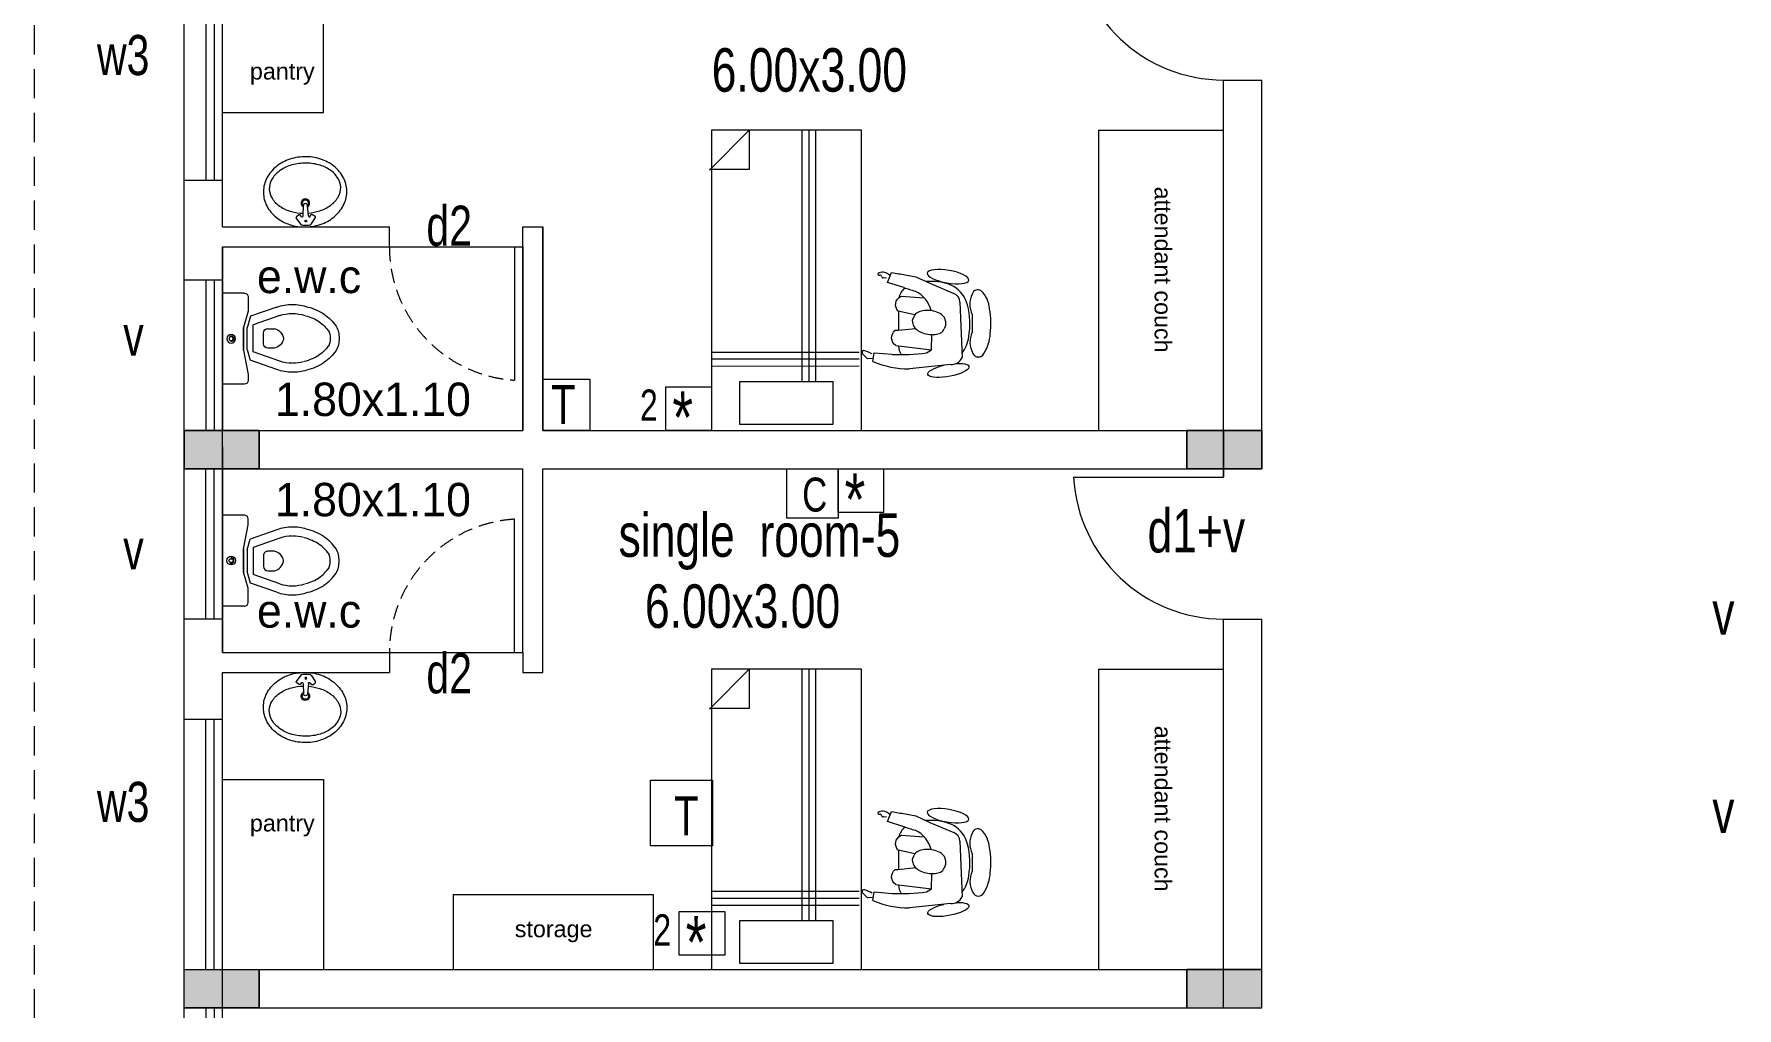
# Model space of a CAD drawing. Header units: metres. Extents: x 191982 to 427160, y -8904 to 80370.
# Drawn here: x 316810 to 327018, y 32202 to 38037 of the extents above; entities that cross this region are included whole.
import ezdxf

# ---------------------------------------------------------------- set-up
doc = ezdxf.new("R2010")
doc.units = ezdxf.units.M
doc.header["$LTSCALE"] = 700
doc.header["$MEASUREMENT"] = 0
doc.linetypes.add('DASHED2', pattern=[0.375, 0.25, -0.125])
doc.linetypes.add('HIDDEN2', pattern=[0.1875, 0.125, -0.0625])
doc.layers.get('0').update_dxf_attribs({"lineweight": 9})
for name, color, linetype, lineweight in [('COLUMN', 7, 'Continuous', 9), ('FURNITURE', 7, 'Continuous', 9), ('NEW PLANS', 7, 'Continuous', 9), ('PLAN', 7, 'Continuous', 9), ('TEXT', 7, 'Continuous', 9)]:
    doc.layers.add(name, color=color, linetype=linetype, lineweight=lineweight)
doc.styles.add('RVR', font='MOD20.TTF')
doc.styles.get("Standard").update_dxf_attribs({"font": 'swisscl.ttf'})

# ---------------------------------------------------------------- blocks, each defined once
blk = doc.blocks.new('EWC')
at = {"layer": 'COLUMN'}
blk.add_line((-0.273, 0), (0.273, 0), dxfattribs=at)
at = {"layer": 'PLAN'}
for p, q in [((-0.273, -0.132), (-0.273, 0)), ((0.273, -0.132), (0.273, 0)), ((-0.251, -0.153), (-0.164, -0.153)), ((-0.189, -0.325), (-0.134, -0.167)), ((-0.164, -0.153), (-0.068, -0.126)), ((-0.139, -0.343), (-0.083, -0.184)), ((-0.134, -0.167), (-0.065, -0.147)), ((0.079, -0.184), (-0.083, -0.184)), ((-0.068, -0.126), (0.068, -0.126)), ((0.068, -0.126), (-0.068, -0.126)), ((0.065, -0.147), (-0.065, -0.147)), ((0.065, -0.147), (0.129, -0.166)), ((0.068, -0.126), (0.214, -0.153)), ((0.134, -0.343), (0.079, -0.184)), ((0.185, -0.325), (0.129, -0.166)), ((0.214, -0.153), (0.251, -0.153)), ((-0.06, -0.272), (-0.06, -0.311)), ((0.03, -0.245), (-0.034, -0.245)), ((0.056, -0.311), (0.056, -0.272))]:
    blk.add_line(p, q, dxfattribs=at)
for radius in [0.026, 0.0118]:
    blk.add_circle((0, -0.051), radius, dxfattribs=at)
for centre, radius, start, end in [((-0.014, -0.049), 0.0036, 90.2071, 251.7929), ((-0.013, -0.057), 0.0036, 126.2071, 287.7929), ((0, -0.051), 0.0153, 184.4559, 193.5441), ((0, -0.051), 0.0153, 220.4559, 229.5441), ((-0.006, -0.064), 0.0036, 162.2071, 323.7929), ((0, -0.051), 0.0153, 256.4559, 265.5441), ((0.002, -0.065), 0.0036, 198.2071, 359.7929), ((0, -0.051), 0.0153, 292.4559, 301.5441), ((0.01, -0.061), 0.0036, 234.2071, 35.7929), ((0, -0.051), 0.0153, 328.4559, 337.5441), ((0.014, -0.053), 0.0036, 270.2071, 71.7929), ((-0.251, -0.132), 0.0216, 180, 270), ((0.251, -0.132), 0.0216, 270, 360), ((-0.034, -0.272), 0.0263, 90, 180), ((0.03, -0.272), 0.0263, 360, 90), ((0.083, -0.418), 0.288, 161.1646, 180), ((0.083, -0.418), 0.234, 161.1646, 180), ((0.005, -0.298), 0.067, 190.924, 265.0214), ((-0.011, -0.298), 0.0682, 279.0784, 348.785), ((0, -0.365), 0.000539, 260.7056, 283.4198), ((-0.087, -0.418), 0.234, 360, 18.8354), ((-0.087, -0.418), 0.288, 360, 18.8354), ((0.083, -0.418), 0.288, 180, 198.8354), ((0.083, -0.418), 0.234, 180, 198.8354), ((0.16, -0.418), 0.308, 194.9626, 211.7838), ((-0.181, -0.403), 0.33, 327.6462, 344.7553), ((-0.019, -0.432), 0.166, 341.1646, 3.7754), ((-0.181, -0.403), 0.384, 327.6462, 344.7553), ((-0.019, -0.432), 0.22, 341.1646, 3.7754), ((0.16, -0.418), 0.362, 194.9626, 211.7838), ((0.107, -0.432), 0.309, 214.6359, 233.9389), ((0.107, -0.432), 0.255, 214.6359, 233.9389), ((-0.111, -0.432), 0.255, 306.0611, 325.3641), ((-0.111, -0.432), 0.309, 306.0611, 325.3641), ((-0.002, -0.537), 0.162, 243.2988, 270), ((-0.002, -0.537), 0.109, 243.2988, 270), ((-0.002, -0.537), 0.109, 270, 296.7012), ((-0.002, -0.537), 0.162, 270, 296.7012)]:
    blk.add_arc(centre, radius, start, end, dxfattribs=at)
blk = doc.blocks.new('BASIN')
at = {"layer": 'PLAN'}
for p, q in [((-0.066, 0.016), (-0.128, 0.012)), ((-0.073, 0.04), (-0.062, 0.056)), ((-0.063, 0.027), (-0.072, 0.033)), ((-0.016, 0.031), (-0.055, 0.058)), ((-0.01, -0.019), (-0.01, 0.019)), ((-0.066, -0.016), (-0.128, -0.012)), ((-0.073, -0.04), (-0.062, -0.056)), ((-0.063, -0.027), (-0.072, -0.033)), ((-0.016, -0.031), (-0.055, -0.058))]:
    blk.add_line(p, q, dxfattribs=at)
blk.add_lwpolyline([(-0.21, -0.25, 0.114941), (-0.132, -0.232, 0.103853), (-0.062, -0.177, 0.091249), (-0.016, -0.098, 0.083978), (0, 0, 0.083978), (-0.016, 0.098, 0.091249), (-0.062, 0.177, 0.103853), (-0.132, 0.232, 0.114941), (-0.21, 0.25, 0.114941), (-0.289, 0.232, 0.103853), (-0.359, 0.177, 0.091249), (-0.404, 0.098, 0.083978), (-0.42, 0, 0.083978), (-0.404, -0.098, 0.091249), (-0.359, -0.177, 0.103853), (-0.289, -0.232, 0.114941)], format="xyb", close=True, dxfattribs=at)
for points in [[(-0.082, 0.015, 0.058321), (-0.094, 0.085, 0.08231), (-0.126, 0.152, 0.106842), (-0.177, 0.199, 0.134388), (-0.232, 0.214, 0.134388), (-0.286, 0.199, 0.106842), (-0.338, 0.152, 0.08231), (-0.37, 0.085, 0.070665), (-0.382, 0)], [(-0.382, 0, 0.070665), (-0.37, -0.085, 0.08231), (-0.338, -0.152, 0.106842), (-0.286, -0.199, 0.134388), (-0.232, -0.214, 0.134388), (-0.177, -0.199, 0.106842), (-0.126, -0.152, 0.08231), (-0.094, -0.085, 0.058296), (-0.082, -0.015)]]:
    blk.add_lwpolyline(points, format="xyb", dxfattribs=at)
for radius in [0.00569, 0.00369]:
    blk.add_circle((-0.035, 0), radius, dxfattribs=at)
for centre, radius, start, end in [((-0.142, 0), 0.0257, 30.8964, 331.2082), ((-0.142, 0), 0.0188, 42.6613, 320.6475), ((-0.128, 0), 0.0123, 89.7573, 270.2427), ((-0.069, 0.037), 0.005, 145.9627, 235.9627), ((-0.066, 0.022), 0.0059, 268.9223, 55.3976), ((-0.058, 0.053), 0.005, 55.9627, 145.9627), ((-0.025, 0.02), 0.0144, 358.4, 54.5147), ((-0.069, -0.037), 0.005, 123.9181, 214.0373), ((-0.066, -0.022), 0.0059, 304.6024, 91.0777), ((-0.058, -0.053), 0.005, 214.0373, 304.0009), ((-0.025, -0.02), 0.0144, 305.4853, 1.6)]:
    blk.add_arc(centre, radius, start, end, dxfattribs=at)
blk = doc.blocks.new('A$C68D14229')
for p, q in [((0.53, 0.15), (0.53, 72.15)), ((0.53, 72.15), (36.53, 72.15)), ((36.53, 72.15), (36.53, 0.15)), ((22.29, 60.4), (22.29, 0.15)), ((23.96, 60.4), (23.96, 0.15)), ((25.62, 60.4), (25.62, 0.15)), ((0.53, 56.71), (36, 56.69)), ((0.53, 55.02), (36, 55.02)), ((0.53, 53.36), (36, 53.36)), ((0.11, 9.73), (9.63, 0.15)), ((9.63, 9.58), (0.11, 9.58)), ((9.63, 0), (9.63, 9.58)), ((36.53, 0.15), (0.53, 0.15))]:
    blk.add_line(p, q)
blk.add_lwpolyline([(29.63, 70.7), (7.38, 70.7), (7.38, 60.4), (29.63, 60.4)], close=True)
blk = doc.blocks.new('CHAIR HUMAN')
at = {"layer": 'FURNITURE', "color": 8}
for p, q in [((-28.18, 22.59), (-29.99, 21.39)), ((-26.87, 22.25), (-28.18, 22.59)), ((-26.45, 23.08), (-26.56, 20.53)), ((-26.56, 20.53), (-21.37, 19.91)), ((-3.93, 19.47), (-15.58, 23.06)), ((-20.78, 17.15), (-10.32, 16.32)), ((-11.62, 17.49), (-10.32, 16.32)), ((-10.32, 16.32), (-11.13, 11.96)), ((-4.91, 0.99), (-1.09, 16.82)), ((-20.96, 12.75), (-21.91, 12.95)), ((-16.02, 11.22), (-20.96, 12.75)), ((-17.08, 7.25), (-22.07, 7.18)), ((-17.24, 9.83), (-17.46, 8.82)), ((-8.57, 6.25), (-7.89, 7.38)), ((-21.86, 0.1), (-26.79, -0.42)), ((-21.97, 2.68), (-15.4, 1.86)), ((-28.18, -1.64), (-27.4, -1.72)), ((-26.79, -0.42), (-26.2, -3.51)), ((-26.2, -3.51), (-26.2, -3.51)), ((-26.2, -3.51), (-26.2, -3.51)), ((-22.22, -3.67), (-19.05, -3.7)), ((-19.05, -3.7), (-14.6, -2.65)), ((-14.6, -2.65), (-7.15, -1.1))]:
    blk.add_line(p, q, dxfattribs=at)
at = {"layer": 'FURNITURE', "color": 253}
for p, q in [((-7.89, 7.38), (-7.74, 8.53)), ((-7.74, 8.53), (-7.84, 9.63))]:
    blk.add_line(p, q, dxfattribs=at)
at = {"layer": 'FURNITURE'}
blk.add_line((-22.25, 2.83), (-21.97, 2.68), dxfattribs=at)
for points in [[(-20.01, 17.09, -0.12585), (-18.76, 19.46, -0.12585)], [(-1.39, 15.6, -0.1466), (-0.38, 10.46, -0.10836), (-2.58, 1.41, -0.19652), (-7.57, -3.09, -0.140333), (-15.07, -3.08, -0.015809), (-15.85, -2.91, -0.015809)], [(-21.47, 0.14, -0.171126), (-22.7, 3.27)]]:
    blk.add_lwpolyline(points, format="xyb", dxfattribs=at)
blk.add_lwpolyline([(-0.68, 3.9), (0.35, 8.92, -0.246024), (1.78, 15, -0.627364), (4.93, 14.41, -0.121702), (5.63, 8.35, -0.072521), (3.99, 1.22, -0.181268), (0.53, -3.48, -0.504268), (-1.83, -2.01, -0.233344), (-0.68, 3.9, -0.38021)], format="xyb", close=True, dxfattribs=at)
blk.add_lwpolyline([(-22.03, 7.18), (-20.9, 12.74)], dxfattribs=at)
at = {"layer": 'FURNITURE', "color": 8}
for centre, start, end in [((-19.84, 14.64), 110.5954, 219.206), ((-20.6, 4.94), 123.3791, 231.9897)]:
    blk.add_arc(centre, 2.68, start, end, dxfattribs=at)
at = {"layer": 'FURNITURE', "color": 8, "extrusion": (0, 0, -1)}
for centre, major_axis, ratio, start_param, end_param in [((-29.52, 21.04), (0, -0.588), 1, -0.181994, 2.206091), ((-37.86, 66.35), (46.66, 0), 1, 1.337822, 1.388802), ((-21.07, 0.76), (24.86, -0.06), 0.919648, 4.491971, 4.932807), ((-27.59, -25.99), (47.8, -11.87), 0.939866, 4.610213, 4.814565), ((-4.47, 16.04), (3.47, 0), 1, 4.867739, 6.055789), ((-14.85, 8.96), (2.54, 0), 1, 3.491617, 4.236706), ((-13.09, 6.41), (0, -5.63), 1, 2.594814, 2.913029), ((-12.59, 4.24), (0, -7.86), 1, 2.913029, 3.182008), ((-12.59, 4.24), (7.86, 0), 1, 4.752804, 5.021783), ((-11.96, 6.18), (0, -5.82), 1, 3.450037, 3.73676), ((-10.5, 8.91), (0, -2.76), 1, 3.85574, 4.450397), ((-20.3, 8.59), (8.35, 0), 1, 0.429031, 1.337682), ((-14.56, 8.79), (0, -2.9), 1, 1.166218, 1.580842), ((-15.1, 8.15), (2.18, 0), 1, 2.108812, 2.908893), ((-12.91, 10.84), (0, -5.63), 1, 0.309394, 0.627609), ((-12.23, 12.96), (0, -7.86), 1, 0.040415, 0.309394), ((-12.23, 12.96), (0, -7.86), 1, -0.228563, 0.040415), ((-11.21, 9.18), (3.94, 0), 1, 0.836911, 1.376484), ((6.06, -246.49), (0, -248.16), 1, 3.028829, 3.042968), ((-7.75, 1.79), (2.95, 0), 1, 0.274705, 1.364745), ((-29.74, -2.48), (0.428, 0), 1, 3.842995, 5.296205), ((-28.34, -0.27), (2.87, 0), 1, 0.966213, 2.087194), ((-29.43, -1.43), (0, -0.689), 1, -1.1852, 0.10245), ((-28.47, -1.82), (0, -0.345), 1, 1.956393, 4.171446), ((-34.81, -265.82), (0, -262.45), 1, 3.174422, 3.189594)]:
    blk.add_ellipse(centre, major_axis=major_axis, ratio=ratio, start_param=start_param, end_param=end_param, dxfattribs=at)
at = {"layer": 'FURNITURE'}
blk.add_ellipse((-4.28, 21.29, -17.21), major_axis=(-5.69, 2.31), ratio=0.286876, start_param=2.025834, end_param=7.681694, dxfattribs=at)
at = {"layer": 'FURNITURE', "color": 253, "extrusion": (0, 0, -1)}
blk.add_ellipse((-29.46, -2.23), major_axis=(0.602, 0), ratio=1, start_param=2.087194, end_param=3.199031, dxfattribs=at)
at = {"layer": 'FURNITURE'}
blk.add_ellipse((-9.79, -5.6, -17.21), major_axis=(-6.15, 0.17), ratio=0.3, dxfattribs=at)

msp = doc.modelspace()

# ---------------------------------------------------------------- hatches: boundary and pattern name
at = {"layer": 'NEW PLANS'}
for points in [[(317709.904, 35661.692), (317709.904, 35431.692), (317939.904, 35431.692), (317939.904, 35661.692)], [(317709.904, 35661.692), (317709.904, 35431.692), (317939.904, 35431.692), (317939.904, 35661.692)], [(317709.904, 35661.692), (317709.904, 35431.692), (317939.904, 35431.692), (317939.904, 35661.692)], [(317939.904, 35431.692), (317939.904, 35661.692), (317709.904, 35661.692), (317709.904, 35431.692)], [(317709.904, 35661.692), (317709.904, 35431.692), (317939.904, 35431.692), (317939.904, 35661.692)], [(317939.904, 35431.692), (317939.904, 35661.692), (317709.904, 35661.692), (317709.904, 35431.692)], [(317709.904, 35661.692), (317709.904, 35431.692), (317939.904, 35431.692), (317939.904, 35661.692)], [(317709.904, 35661.692), (317709.904, 35431.692), (317939.904, 35431.692), (317939.904, 35661.692)], [(317709.904, 35661.692), (317709.904, 35431.692), (317939.904, 35431.692), (317939.904, 35661.692)], [(317939.904, 35661.692), (317939.904, 35431.692), (318159.904, 35431.692), (318159.904, 35661.692)], [(317939.904, 35661.692), (317939.904, 35431.692), (318159.904, 35431.692), (318159.904, 35661.692)], [(317939.904, 35661.692), (317939.904, 35431.692), (318159.904, 35431.692), (318159.904, 35661.692)], [(317939.904, 35661.692), (318159.904, 35661.692), (318159.904, 35431.692), (317939.904, 35431.692)], [(317939.904, 35661.692), (317939.904, 35431.692), (318159.904, 35431.692), (318159.904, 35661.692)], [(317939.904, 35661.692), (318159.904, 35661.692), (318159.904, 35431.692), (317939.904, 35431.692)], [(317939.904, 35661.692), (317939.904, 35431.692), (318159.904, 35431.692), (318159.904, 35661.692)], [(317939.904, 35661.692), (317939.904, 35431.692), (318159.904, 35431.692), (318159.904, 35661.692)], [(317939.904, 35661.692), (317939.904, 35431.692), (318159.904, 35431.692), (318159.904, 35661.692)], [(323719.904, 35661.692), (323719.904, 35431.692), (323939.904, 35431.692), (323939.904, 35661.692)], [(323719.904, 35661.692), (323719.904, 35431.692), (323939.904, 35431.692), (323939.904, 35661.692)], [(323949.904, 35661.692), (323949.904, 35431.692), (323719.904, 35431.692), (323719.904, 35661.692)], [(323949.904, 35661.692), (323949.904, 35431.692), (323719.904, 35431.692), (323719.904, 35661.692)], [(323719.904, 35661.692), (323719.904, 35431.692), (323939.904, 35431.692), (323939.904, 35661.692)], [(323939.904, 35661.692), (323939.904, 35431.692), (324169.904, 35431.692), (324169.904, 35661.692)], [(323939.904, 35661.692), (323939.904, 35431.692), (324169.904, 35431.692), (324169.904, 35661.692)], [(323939.904, 35661.692), (323939.904, 35431.692), (324169.904, 35431.692), (324169.904, 35661.692)], [(323949.904, 35661.692), (324169.904, 35661.692), (324169.904, 35431.692), (323949.904, 35431.692)], [(323949.904, 35661.692), (324169.904, 35661.692), (324169.904, 35431.692), (323949.904, 35431.692)], [(317709.904, 32431.692), (317709.904, 32201.692), (317939.904, 32201.692), (317939.904, 32431.692)], [(317709.904, 32431.692), (317709.904, 32201.692), (317939.904, 32201.692), (317939.904, 32431.692)], [(317939.904, 32431.692), (317939.904, 32201.692), (317709.904, 32201.692), (317709.904, 32431.692)], [(317939.904, 32431.692), (317939.904, 32201.692), (318159.904, 32201.692), (318159.904, 32431.692)], [(317939.904, 32431.692), (317939.904, 32201.692), (318159.904, 32201.692), (318159.904, 32431.692)], [(317939.904, 32431.692), (318159.904, 32431.692), (318159.904, 32201.692), (317939.904, 32201.692)], [(323719.904, 32431.692), (323719.904, 32201.692), (323939.904, 32201.692), (323939.904, 32431.692)], [(323719.904, 32431.692), (323719.904, 32201.692), (323939.904, 32201.692), (323939.904, 32431.692)], [(323719.904, 32431.692), (323719.904, 32201.692), (323939.904, 32201.692), (323939.904, 32431.692)], [(323939.904, 32431.692), (323719.904, 32431.692), (323719.904, 32201.692), (323939.904, 32201.692)], [(323939.904, 32431.692), (323939.904, 32201.692), (324169.904, 32201.692), (324169.904, 32431.692)], [(323939.904, 32431.692), (323939.904, 32201.692), (324169.904, 32201.692), (324169.904, 32431.692)], [(323939.904, 32431.692), (323939.904, 32201.692), (324169.904, 32201.692), (324169.904, 32431.692)], [(324169.904, 32431.692), (324169.904, 32201.692), (323939.904, 32201.692), (323939.904, 32431.692)]]:
    msp.add_hatch(color=256, dxfattribs=at).paths.add_polyline_path(points)

# ---------------------------------------------------------------- linework, layer by layer
for points in [[(319859.904, 35968.701), (320142.443, 35968.701), (320142.443, 35661.692), (319859.904, 35661.692)], [(320597.096, 35923.435), (320869.904, 35923.435), (320869.904, 35661.692), (320597.096, 35661.692)], [(321322.67, 35431.692), (321629.578, 35431.692), (321629.578, 35137.232), (321322.67, 35137.232)], [(321629.578, 35431.692), (321902.385, 35431.692), (321902.385, 35169.95), (321629.578, 35169.95)], [(320505.935, 33566.141), (320877.488, 33566.141), (320877.488, 33173.888), (320505.935, 33173.888)], [(320677.305, 32779.025), (320950.112, 32779.025), (320950.112, 32517.282), (320677.305, 32517.282)]]:
    msp.add_lwpolyline(points, close=True)
at = {"layer": 'FURNITURE'}
for p, q in [((318544.904, 37566.355), (318544.904, 38661.692)), ((317939.904, 37566.355), (318544.904, 37566.355)), ((323189.904, 37461.692), (323939.904, 37461.692)), ((323189.904, 37461.692), (323189.904, 35661.692)), ((323189.904, 34231.692), (323939.904, 34231.692)), ((323189.904, 34231.692), (323189.904, 32431.692)), ((317939.904, 33570.926), (318544.904, 33570.926)), ((318544.904, 33570.926), (318544.904, 32431.692)), ((319321.888, 32881.692), (319321.888, 32431.692)), ((319321.888, 32881.692), (320521.888, 32881.692)), ((320521.888, 32881.692), (320521.888, 32431.692)), ((323189.904, 32431.692), (323939.904, 32431.692))]:
    msp.add_line(p, q, dxfattribs=at)
at = {"layer": 'NEW PLANS'}
for p, q in [((317709.904, 22511.692), (317709.904, 54811.692)), ((317709.904, 22741.692), (317709.904, 54811.692)), ((317939.904, 36881.692), (317939.904, 40671.692)), ((317939.904, 36881.692), (317939.904, 39641.692)), ((317839.904, 38661.692), (317839.904, 37161.692)), ((317889.904, 38661.692), (317889.904, 37161.692)), ((323939.904, 35431.692), (323939.904, 37761.692)), ((323939.904, 35431.692), (323939.904, 37761.692)), ((323939.904, 37761.692), (324169.904, 37761.692)), ((324169.904, 35431.692), (324169.904, 37761.692)), ((324169.904, 35431.692), (324169.904, 37761.692)), ((317709.904, 37161.692), (317939.904, 37161.692)), ((317709.904, 37161.692), (317939.904, 37161.692)), ((317709.904, 37161.692), (317939.904, 37161.692)), ((317709.904, 37161.692), (317939.904, 37161.692)), ((317939.904, 37101.692), (317939.904, 37221.692)), ((317939.904, 36881.692), (317939.904, 37101.692)), ((317939.904, 36881.692), (318939.904, 36881.692)), ((317939.904, 36881.692), (318939.904, 36881.692)), ((317939.904, 36881.692), (318939.904, 36881.692)), ((317939.904, 36881.692), (318939.904, 36881.692)), ((317939.904, 36881.692), (318939.904, 36881.692)), ((317939.904, 36881.692), (318939.904, 36881.692)), ((318939.904, 36761.692), (318939.904, 36881.692)), ((318939.904, 36761.692), (318939.904, 36881.692)), ((318939.904, 36761.692), (318939.904, 36881.692)), ((318939.904, 36761.692), (318939.904, 36881.692)), ((319739.904, 36881.692), (319859.904, 36881.692)), ((319739.904, 36881.692), (319859.904, 36881.692)), ((319739.904, 36761.692), (319739.904, 36881.692)), ((319739.904, 36881.692), (319859.904, 36881.692)), ((319739.904, 36881.692), (319859.904, 36881.692)), ((319739.904, 36761.692), (319739.904, 36881.692)), ((319739.904, 36761.692), (319739.904, 36881.692)), ((319739.904, 36761.692), (319739.904, 36881.692)), ((319859.904, 35661.692), (319859.904, 36881.692)), ((319859.904, 36881.692), (319859.904, 35661.692)), ((319859.904, 35661.692), (319859.904, 36881.692)), ((319859.904, 36881.692), (319859.904, 35661.692)), ((317939.904, 34331.692), (317939.904, 36761.692)), ((317939.904, 34331.692), (317939.904, 36761.692)), ((317939.904, 34331.692), (317939.904, 36761.692)), ((317939.904, 34331.692), (317939.904, 36761.692)), ((317939.904, 36761.692), (318939.904, 36761.692)), ((317939.904, 36761.692), (318939.904, 36761.692)), ((317939.904, 36761.692), (318939.904, 36761.692)), ((317939.904, 36761.692), (318939.904, 36761.692)), ((317939.904, 36761.692), (318939.904, 36761.692)), ((317939.904, 36761.692), (317939.904, 35756.961)), ((317939.904, 36761.692), (317939.904, 35661.692)), ((317939.904, 35756.961), (317939.904, 36761.692)), ((317939.904, 36761.692), (318939.904, 36761.692)), ((318939.904, 36761.692), (319689.904, 36761.692)), ((318939.904, 36761.692), (319689.904, 36761.692)), ((319689.904, 36761.692), (319689.904, 35963.256)), ((319689.904, 36761.692), (319739.904, 36761.692)), ((319689.904, 36761.692), (319689.904, 35963.256)), ((319689.904, 36761.692), (319739.904, 36761.692)), ((319739.904, 35661.692), (319739.904, 36761.692)), ((319739.904, 36761.692), (319739.904, 35661.692)), ((319739.904, 35661.692), (319739.904, 36761.692)), ((319739.904, 36761.692), (319739.904, 35661.692)), ((319739.904, 36761.692), (319739.904, 35661.692)), ((319739.904, 36761.692), (319739.904, 35661.692)), ((317939.904, 36561.692), (317709.904, 36561.692)), ((317839.904, 36561.692), (317839.904, 35661.692)), ((317889.904, 36561.692), (317889.904, 35661.692)), ((323939.904, 35661.692), (323939.904, 36411.692)), ((324169.904, 35661.692), (324169.904, 36411.692)), ((317709.904, 35661.692), (318159.904, 35661.692)), ((317709.904, 35661.692), (318159.904, 35661.692)), ((317709.904, 35661.692), (318159.904, 35661.692)), ((317709.904, 35661.692), (318159.904, 35661.692)), ((317709.904, 35661.692), (319739.904, 35661.692)), ((317709.904, 35661.692), (319739.904, 35661.692)), ((317709.904, 35661.692), (319739.904, 35661.692)), ((317709.904, 35661.692), (319739.904, 35661.692)), ((317709.904, 35661.692), (319739.904, 35661.692)), ((317709.904, 35661.692), (319739.904, 35661.692)), ((317709.904, 35661.692), (318159.904, 35661.692)), ((317709.904, 35661.692), (318159.904, 35661.692)), ((317709.904, 35661.692), (318159.904, 35661.692)), ((317709.904, 35661.692), (318159.904, 35661.692)), ((317939.904, 35661.692), (317709.904, 35661.692)), ((317709.904, 35661.692), (318159.904, 35661.692)), ((317709.904, 35661.692), (318159.904, 35661.692)), ((317709.904, 35661.692), (318159.904, 35661.692)), ((317709.904, 35661.692), (318159.904, 35661.692)), ((317939.904, 35661.692), (317709.904, 35661.692)), ((317709.904, 35661.692), (318159.904, 35661.692)), ((317709.904, 35661.692), (318159.904, 35661.692)), ((317709.904, 35661.692), (318159.904, 35661.692)), ((317709.904, 35661.692), (318159.904, 35661.692)), ((317709.904, 35661.692), (318035.173, 35661.692)), ((317709.904, 35661.692), (318159.904, 35661.692)), ((317709.904, 35661.692), (318159.904, 35661.692)), ((317709.904, 35661.692), (318159.904, 35661.692)), ((317709.904, 35661.692), (318159.904, 35661.692)), ((317709.904, 35661.692), (318159.904, 35661.692)), ((317709.904, 35661.692), (319739.904, 35661.692)), ((317709.904, 35661.692), (319739.904, 35661.692)), ((317709.904, 35661.692), (319739.904, 35661.692)), ((317709.904, 35661.692), (319739.904, 35661.692)), ((317709.904, 35661.692), (319739.904, 35661.692)), ((317709.904, 35661.692), (319739.904, 35661.692)), ((317709.904, 35661.692), (318159.904, 35661.692)), ((317709.904, 35661.692), (318159.904, 35661.692)), ((317709.904, 35661.692), (318159.904, 35661.692)), ((317709.904, 35661.692), (318159.904, 35661.692)), ((317709.904, 35661.692), (318159.904, 35661.692)), ((317709.904, 35661.692), (319739.904, 35661.692)), ((317709.904, 35661.692), (319739.904, 35661.692)), ((317709.904, 35661.692), (319739.904, 35661.692)), ((317709.904, 35661.692), (319739.904, 35661.692)), ((317709.904, 35661.692), (319739.904, 35661.692)), ((317709.904, 35661.692), (319739.904, 35661.692)), ((317709.904, 35661.692), (318159.904, 35661.692)), ((317709.904, 35661.692), (318159.904, 35661.692)), ((317709.904, 35661.692), (318159.904, 35661.692)), ((317709.904, 35661.692), (318159.904, 35661.692)), ((317939.904, 35661.692), (317709.904, 35661.692)), ((317709.904, 35661.692), (318159.904, 35661.692)), ((317709.904, 35661.692), (318159.904, 35661.692)), ((317709.904, 35661.692), (318159.904, 35661.692)), ((317709.904, 35661.692), (318159.904, 35661.692)), ((317939.904, 35661.692), (317709.904, 35661.692)), ((317709.904, 35661.692), (318159.904, 35661.692)), ((317709.904, 35661.692), (318159.904, 35661.692)), ((317709.904, 35661.692), (318159.904, 35661.692)), ((317709.904, 35661.692), (318159.904, 35661.692)), ((317709.904, 35661.692), (318035.173, 35661.692)), ((317709.904, 35661.692), (318159.904, 35661.692)), ((317709.904, 35661.692), (318159.904, 35661.692)), ((317709.904, 35661.692), (318159.904, 35661.692)), ((317709.904, 35661.692), (318159.904, 35661.692)), ((317709.904, 35661.692), (318159.904, 35661.692)), ((317709.904, 35661.692), (319739.904, 35661.692)), ((317709.904, 35661.692), (319739.904, 35661.692)), ((317709.904, 35661.692), (319739.904, 35661.692)), ((317709.904, 35661.692), (319739.904, 35661.692)), ((317709.904, 35661.692), (319739.904, 35661.692)), ((317709.904, 35661.692), (319739.904, 35661.692)), ((317709.904, 35661.692), (318159.904, 35661.692)), ((317709.904, 35661.692), (318159.904, 35661.692)), ((317709.904, 35661.692), (318159.904, 35661.692)), ((317709.904, 35661.692), (318159.904, 35661.692)), ((317709.904, 35661.692), (318159.904, 35661.692)), ((317709.904, 35661.692), (319739.904, 35661.692)), ((317709.904, 35661.692), (319739.904, 35661.692)), ((317709.904, 35661.692), (319739.904, 35661.692)), ((317709.904, 35661.692), (318159.904, 35661.692)), ((317709.904, 35661.692), (318159.904, 35661.692)), ((317709.904, 35661.692), (318159.904, 35661.692)), ((317709.904, 35661.692), (318159.904, 35661.692)), ((317709.904, 35661.692), (318159.904, 35661.692)), ((317709.904, 35661.692), (319739.904, 35661.692)), ((317709.904, 35661.692), (319739.904, 35661.692)), ((317709.904, 35661.692), (319739.904, 35661.692)), ((318159.904, 35431.692), (318159.904, 35661.692)), ((318159.904, 35431.692), (318159.904, 35661.692)), ((318159.904, 35431.692), (318159.904, 35661.692)), ((318159.904, 35661.692), (318159.904, 35431.692)), ((318159.904, 35431.692), (318159.904, 35661.692)), ((318159.904, 35661.692), (318159.904, 35431.692)), ((318159.904, 35431.692), (318159.904, 35661.692)), ((318159.904, 35431.692), (318159.904, 35661.692)), ((318159.904, 35431.692), (318159.904, 35661.692)), ((318159.904, 35661.692), (319739.904, 35661.692)), ((318159.904, 35661.692), (319739.904, 35661.692)), ((318159.904, 35661.692), (319739.904, 35661.692)), ((318159.904, 35661.692), (319739.904, 35661.692)), ((318159.904, 35661.692), (319739.904, 35661.692)), ((319859.904, 35661.692), (324169.904, 35661.692)), ((319859.904, 35661.692), (324169.904, 35661.692)), ((319859.904, 35661.692), (324169.904, 35661.692)), ((323719.904, 35661.692), (324169.904, 35661.692)), ((323719.904, 35661.692), (324169.904, 35661.692)), ((323719.904, 35661.692), (324169.904, 35661.692)), ((323719.904, 35661.692), (324169.904, 35661.692)), ((323719.904, 35431.692), (323719.904, 35661.692)), ((324169.904, 35661.692), (323719.904, 35661.692)), ((323719.904, 35661.692), (324169.904, 35661.692)), ((323719.904, 35661.692), (324169.904, 35661.692)), ((323719.904, 35431.692), (323719.904, 35661.692)), ((323719.904, 35431.692), (323719.904, 35661.692)), ((323939.904, 35381.692), (323939.904, 35661.692)), ((323939.904, 35661.692), (323939.904, 35381.692)), ((324169.904, 35431.692), (324169.904, 35661.692)), ((324169.904, 35431.692), (324169.904, 35661.692)), ((324169.904, 35431.692), (324169.904, 35661.692)), ((317939.904, 35566.423), (317939.904, 34331.692)), ((317709.904, 35431.692), (318159.904, 35431.692)), ((317709.904, 35431.692), (318159.904, 35431.692)), ((317709.904, 35431.692), (318159.904, 35431.692)), ((317709.904, 35431.692), (318159.904, 35431.692)), ((317709.904, 35431.692), (319739.904, 35431.692)), ((317709.904, 35431.692), (319739.904, 35431.692)), ((317709.904, 35431.692), (319739.904, 35431.692)), ((317709.904, 35431.692), (318159.904, 35431.692)), ((317709.904, 35431.692), (318159.904, 35431.692)), ((317709.904, 35431.692), (318159.904, 35431.692)), ((317709.904, 35431.692), (318159.904, 35431.692)), ((317709.904, 35431.692), (318159.904, 35431.692)), ((317709.904, 35431.692), (319739.904, 35431.692)), ((317709.904, 35431.692), (319739.904, 35431.692)), ((317709.904, 35431.692), (319739.904, 35431.692)), ((317839.904, 34531.692), (317839.904, 35431.692)), ((317889.904, 34531.692), (317889.904, 35431.692)), ((317939.904, 34331.692), (317939.904, 35431.692)), ((318159.904, 35431.692), (319739.904, 35431.692)), ((318159.904, 35431.692), (319739.904, 35431.692)), ((318159.904, 35431.692), (319739.904, 35431.692)), ((318159.904, 35431.692), (319739.904, 35431.692)), ((318159.904, 35431.692), (319739.904, 35431.692)), ((319739.904, 34331.692), (319739.904, 35431.692)), ((319739.904, 34331.692), (319739.904, 35431.692)), ((319859.904, 35431.692), (324169.904, 35431.692)), ((319859.904, 35431.692), (324169.904, 35431.692)), ((319859.904, 34211.692), (319859.904, 35431.692)), ((319859.904, 35431.692), (324169.904, 35431.692)), ((319859.904, 34211.692), (319859.904, 35431.692)), ((323719.904, 35431.692), (324169.904, 35431.692)), ((323719.904, 35431.692), (324169.904, 35431.692)), ((323719.904, 35431.692), (324169.904, 35431.692)), ((323719.904, 35431.692), (324169.904, 35431.692)), ((323719.904, 35431.692), (324169.904, 35431.692)), ((323719.904, 35431.692), (324169.904, 35431.692)), ((317939.904, 34331.692), (317939.904, 35336.423)), ((317939.904, 35336.423), (317939.904, 34331.692)), ((323041.294, 35381.692), (323939.904, 35381.692)), ((319689.904, 34331.692), (319689.904, 35130.128)), ((319689.904, 34331.692), (319689.904, 35130.128)), ((317939.904, 34531.692), (317709.904, 34531.692)), ((323939.904, 32201.692), (323939.904, 34531.692)), ((323939.904, 32201.692), (323939.904, 34531.692)), ((323939.904, 32201.692), (323939.904, 34531.692)), ((323939.904, 34531.692), (324169.904, 34531.692)), ((324169.904, 32201.692), (324169.904, 34531.692)), ((324169.904, 32201.692), (324169.904, 34531.692)), ((324169.904, 32201.692), (324169.904, 34531.692)), ((317939.904, 34331.692), (318939.904, 34331.692)), ((317939.904, 34331.692), (318939.904, 34331.692)), ((318939.904, 34331.692), (318939.904, 34211.692)), ((318939.904, 34331.692), (318939.904, 34211.692)), ((318939.904, 34331.692), (319689.904, 34331.692)), ((318939.904, 34331.692), (319689.904, 34331.692)), ((319689.904, 34331.692), (319739.904, 34331.692)), ((319689.904, 34331.692), (319739.904, 34331.692)), ((319739.904, 34331.692), (319739.904, 34211.692)), ((319739.904, 34331.692), (319739.904, 34211.692)), ((317939.904, 30421.692), (317939.904, 34211.692)), ((317939.904, 30421.692), (317939.904, 34211.692)), ((317939.904, 32431.692), (317939.904, 34211.692)), ((317939.904, 32431.692), (317939.904, 34211.692)), ((317939.904, 34211.692), (318939.904, 34211.692)), ((317939.904, 34211.692), (318939.904, 34211.692)), ((319739.904, 34211.692), (319859.904, 34211.692)), ((319739.904, 34211.692), (319859.904, 34211.692)), ((317709.904, 33931.692), (317939.904, 33931.692)), ((317709.904, 33931.692), (317939.904, 33931.692)), ((317839.904, 32431.692), (317839.904, 33931.692)), ((317889.904, 32431.692), (317889.904, 33931.692)), ((317709.904, 32431.692), (324169.904, 32431.692)), ((317709.904, 32431.692), (324169.904, 32431.692)), ((317709.904, 32431.692), (324169.904, 32431.692)), ((317709.904, 32431.692), (324169.904, 32431.692)), ((317709.904, 32431.692), (324169.904, 32431.692)), ((317709.904, 32431.692), (324169.904, 32431.692)), ((317709.904, 32431.692), (324169.904, 32431.692)), ((317709.904, 32431.692), (324169.904, 32431.692)), ((318159.904, 32201.692), (318159.904, 32431.692)), ((318159.904, 32201.692), (318159.904, 32431.692)), ((318159.904, 32201.692), (318159.904, 32431.692)), ((323719.904, 32431.692), (324169.904, 32431.692)), ((323719.904, 32431.692), (324169.904, 32431.692)), ((323719.904, 32431.692), (324169.904, 32431.692)), ((323719.904, 32201.692), (323719.904, 32431.692)), ((323719.904, 32431.692), (323719.904, 32201.692)), ((323719.904, 32201.692), (323719.904, 32431.692)), ((323719.904, 32201.692), (323719.904, 32431.692)), ((323719.904, 32201.692), (323719.904, 32431.692)), ((317709.904, 32201.692), (324169.904, 32201.692)), ((317709.904, 32201.692), (324169.904, 32201.692)), ((317709.904, 32201.692), (324169.904, 32201.692)), ((317709.904, 32201.692), (324169.904, 32201.692)), ((317709.904, 32201.692), (324169.904, 32201.692)), ((317709.904, 32201.692), (324169.904, 32201.692)), ((317709.904, 32201.692), (324169.904, 32201.692)), ((317709.904, 32201.692), (324169.904, 32201.692)), ((317839.904, 32201.692), (317839.904, 30701.692)), ((317889.904, 32201.692), (317889.904, 30701.692)), ((323719.904, 32201.692), (324169.904, 32201.692)), ((323719.904, 32201.692), (324169.904, 32201.692)), ((323719.904, 32201.692), (324169.904, 32201.692))]:
    msp.add_line(p, q, dxfattribs=at)
for points in [[(317709.904, 35431.692), (317709.904, 35661.692), (318159.904, 35661.692), (318159.904, 35431.692)], [(317709.904, 35431.692), (317709.904, 35661.692), (318159.904, 35661.692), (318159.904, 35431.692)], [(317709.904, 35431.692), (317709.904, 35661.692), (318159.904, 35661.692), (318159.904, 35431.692)], [(317709.904, 35661.692), (317709.904, 35431.692), (318159.904, 35431.692), (318159.904, 35661.692)], [(317709.904, 35431.692), (317709.904, 35661.692), (318159.904, 35661.692), (318159.904, 35431.692)], [(317709.904, 35661.692), (317709.904, 35431.692), (318159.904, 35431.692), (318159.904, 35661.692)], [(317709.904, 35431.692), (317709.904, 35661.692), (318159.904, 35661.692), (318159.904, 35431.692)], [(317709.904, 35431.692), (317709.904, 35661.692), (318159.904, 35661.692), (318159.904, 35431.692)], [(317709.904, 35431.692), (317709.904, 35661.692), (318159.904, 35661.692), (318159.904, 35431.692)], [(324169.904, 35431.692), (324169.904, 35661.692), (323719.904, 35661.692), (323719.904, 35431.692)], [(324169.904, 35431.692), (324169.904, 35661.692), (323719.904, 35661.692), (323719.904, 35431.692)], [(323719.904, 35431.692), (323719.904, 35661.692), (324169.904, 35661.692), (324169.904, 35431.692)], [(323719.904, 35431.692), (323719.904, 35661.692), (324169.904, 35661.692), (324169.904, 35431.692)], [(324169.904, 35431.692), (324169.904, 35661.692), (323719.904, 35661.692), (323719.904, 35431.692)], [(317709.904, 32201.692), (317709.904, 32431.692), (318159.904, 32431.692), (318159.904, 32201.692)], [(317709.904, 32201.692), (317709.904, 32431.692), (318159.904, 32431.692), (318159.904, 32201.692)], [(317709.904, 32201.692), (317709.904, 32431.692), (318159.904, 32431.692), (318159.904, 32201.692)], [(324169.904, 32201.692), (324169.904, 32431.692), (323719.904, 32431.692), (323719.904, 32201.692)], [(324169.904, 32201.692), (324169.904, 32431.692), (323719.904, 32431.692), (323719.904, 32201.692)], [(324169.904, 32201.692), (324169.904, 32431.692), (323719.904, 32431.692), (323719.904, 32201.692)], [(324169.904, 32201.692), (324169.904, 32431.692), (323719.904, 32431.692), (323719.904, 32201.692)]]:
    msp.add_lwpolyline(points, close=True, dxfattribs=at)
for centre in [(323939.904, 38661.692), (323939.904, 35431.692)]:
    msp.add_arc(centre, 900, 183.1847385, 270, dxfattribs=at)
at = {"layer": 'NEW PLANS', "linetype": 'HIDDEN2'}
for centre, start, end in [((319739.904, 36761.692), 180, 266.4166783), ((319739.904, 36761.692), 180, 266.4166783), ((319739.904, 34331.692), 93.5833217, 180)]:
    msp.add_arc(centre, 800, start, end, dxfattribs=at)
at = {"layer": 'PLAN', "linetype": 'DASHED2'}
msp.add_lwpolyline([(363369.904, 15653.9), (363369.904, 55414.485), (359842.696, 58941.692), (357139.904, 58941.692), (357139.904, 62171.692), (353909.904, 62171.692), (353909.904, 64874.485), (350382.696, 68401.692), (330027.111, 68401.692), (326269.904, 64644.485), (326269.904, 62171.692), (323039.904, 62171.692), (323039.904, 58941.692), (320337.111, 58941.692), (316809.904, 55414.485), (316809.904, 15653.9)], dxfattribs=at)
at = {"layer": 'PLAN'}
msp.add_lwpolyline([(317709.904, 16026.692), (317709.904, 55041.692), (320709.904, 58041.692), (323939.904, 58041.692), (323939.904, 61271.692), (327169.904, 61271.692), (327169.904, 64271.692), (330399.904, 67501.692), (350009.904, 67501.692), (353009.904, 64501.692), (353009.904, 61271.692), (356239.904, 61271.692), (356239.904, 58041.692), (359469.904, 58041.692), (362469.904, 55041.692), (362469.904, 16026.692), (359239.904, 12796.692), (356239.904, 12796.692), (356239.904, 9566.692), (353009.904, 9566.692), (353009.904, 7416.692)], dxfattribs=at)

# ---------------------------------------------------------------- block references
at = {"layer": 'FURNITURE', "xscale": -25.000000000091, "yscale": 25.000000000091, "zscale": 25, "rotation": 180}
for p in [(320856.704, 37465.565), (320856.704, 34235.565)]:
    msp.add_blockref('A$C68D14229', p, dxfattribs=at)
at = {"layer": 'NEW PLANS', "yscale": 1000, "zscale": 1000}
for name, p, xscale, rotation in [('BASIN', (318439.904, 36881.692), 1000, 271.4410473143647), ('EWC', (317939.904, 36211.692), -1000, 90), ('EWC', (317939.904, 34881.692), 1000, 90), ('BASIN', (318439.904, 34211.692), -1000, 268.5589526856353)]:
    msp.add_blockref(name, p, dxfattribs=dict(at, xscale=xscale, rotation=rotation))
at = {"layer": 'TEXT', "xscale": -20.4787565615608, "yscale": 20.478756558191, "zscale": 20.4787565586375, "rotation": 168.6325072443158}
for p in [(322462.627, 36431.458), (322462.627, 33201.458)]:
    msp.add_blockref('CHAIR HUMAN', p, dxfattribs=at)

# ---------------------------------------------------------------- texts
at = {"attachment_point": 1}
for s, insert, char_height, width in [('T', (319908.578, 35934.851), 234.375, 128.74319), ('2', (320441.68, 35907.103), 187.5, 102.99455), ('*', (320635.767, 35896.215), 312.5, 171.65759), ('C', (321414.442, 35379.198), 203.161, 111.59736), ('*', (321668.248, 35404.472), 312.5, 171.65759), ('T', (320645.914, 33469.633), 234.375, 128.74319), ('2', (320521.888, 32762.693), 187.5, 102.99455), ('*', (320715.975, 32751.804), 312.5, 171.65759)]:
    msp.add_mtext(s, dxfattribs=dict(at, insert=insert, char_height=char_height, width=width))
at = {"layer": 'NEW PLANS'}
for s, height, p in [('w3', 240, (317187.056, 37791.158)), ('6.00x3.00', 260, (320872.036, 37691.97)), ('d2', 240, (319161.545, 36768.443)), ('v', 240, (317344.406, 36109.37)), ('v', 240, (317344.406, 36109.37)), ('single  room-5', 260, (320313.761, 34904.701)), ('d1+v', 260, (323484.593, 34930.606)), ('v', 240, (317344.406, 34828.866)), ('6.00x3.00', 260, (320471.737, 34479.2)), ('v', 260, (326869.913, 34438.32)), ('d2', 240, (319161.545, 34086.716)), ('w3', 240, (317187.056, 33316.382)), ('v', 260, (326869.913, 33250.81))]:
    msp.add_text(s, height=height, dxfattribs=at).set_placement(p)
at = {"layer": 'NEW PLANS', "style": 'RVR'}
for s, p in [('e.w.c', (318146.241, 36484.815)), ('1.80x1.10', (318253.816, 35748.483)), ('1.80x1.10', (318253.816, 35147.658)), ('e.w.c', (318146.241, 34480.545))]:
    msp.add_text(s, height=200, dxfattribs=at).set_placement(p)
at = {"layer": 'TEXT', "char_height": 100, "width": 2917.46724}
for s, insert, attachment_point in [('{\\fArial|b0|i0|c0|p34;pantry}', (318297.9, 37734.156), 8), ('{\\fArial|b0|i0|c0|p34;pantry}', (318297.9, 33359.229), 2), ('{\\fArial|b0|i0|c0|p34;storage}', (319924.428, 32725.409), 2)]:
    msp.add_mtext(s, dxfattribs=dict(at, insert=insert, attachment_point=attachment_point))
at = {"layer": 'TEXT', "char_height": 100, "width": 2917.46724, "attachment_point": 2, "rotation": 270}
for insert in [(323627.298, 36625.412), (323627.298, 33395.412)]:
    msp.add_mtext('{\\fArial|b0|i0|c0|p34;attendant couch}', dxfattribs=dict(at, insert=insert))

doc.saveas('drawing.dxf')
